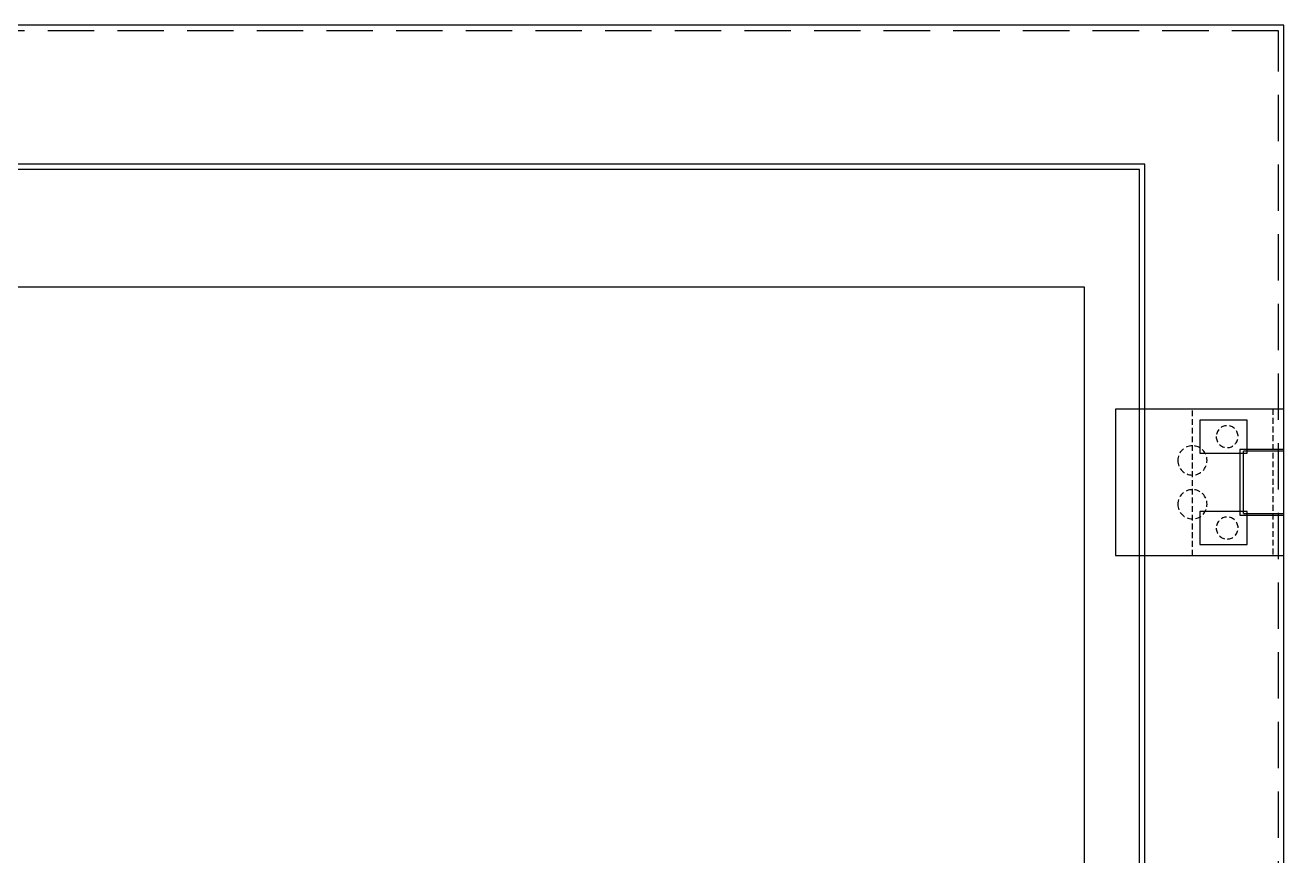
# Model space of a CAD drawing. Header units: millimetres. Extents: x 0 to 5806, y 0 to 4105.
# Drawn here: x 3487 to 3831.3, y 2866.9 to 3094 of the extents above; entities that cross this region are included whole.
import ezdxf

# ---------------------------------------------------------------- set-up
doc = ezdxf.new("R2010")
doc.units = ezdxf.units.MM
doc.linetypes.add('HIDDEN2', pattern=[4.7625, 3.175, -1.5875])
doc.linetypes.add('HIDDENX2', pattern=[19.05, 12.7, -6.35])

# ---------------------------------------------------------------- blocks, each defined once
blk = doc.blocks.new('HL044-1.3-C')
at = {"color": 1, "linetype": 'HIDDEN2', "ltscale": 0.5}
for p, q in [((-25, 40), (-25, 0)), ((-3, 0), (-3, 40))]:
    blk.add_line(p, q, dxfattribs=at)
at = {"color": 1}
for p, q in [((-12, 29), (0, 29)), ((-12, 11), (-12, 29)), ((-11, 28.5), (0, 28.5)), ((-11, 28.5), (-11, 11.5)), ((0, 11), (-12, 11)), ((0, 11.5), (-11, 11.5))]:
    blk.add_line(p, q, dxfattribs=at)
blk.add_lwpolyline([(-46, 40), (0, 40), (0, 0), (-46, 0)], close=True, dxfattribs=at)
at = {"color": 1, "linetype": 'HIDDEN2', "ltscale": 0.5}
for centre, radius in [((-15.5, 32.5), 3), ((-25, 26), 4), ((-25, 14), 4), ((-15.5, 7.5), 3)]:
    blk.add_circle(centre, radius, dxfattribs=at)

msp = doc.modelspace()

# ---------------------------------------------------------------- linework, layer by layer
at = {"color": 7}
for points in [[(3031.26, 1993.99), (3831.26, 1993.99), (3831.26, 3093.99), (3031.26, 3093.99)], [(3069.26, 2031.99), (3793.26, 2031.99), (3793.26, 3055.99), (3069.26, 3055.99)]]:
    msp.add_lwpolyline(points, close=True, dxfattribs=at)
at = {"color": 7, "linetype": 'HIDDENX2'}
msp.add_lwpolyline([(3032.76, 1995.49), (3829.76, 1995.49), (3829.76, 3092.49), (3032.76, 3092.49)], close=True, dxfattribs=at)
at = {"color": 3}
for points in [[(3070.76, 2033.49), (3791.76, 2033.49), (3791.76, 3054.49), (3070.76, 3054.49)], [(3085.76, 2065.59), (3776.76, 2065.59), (3776.76, 3022.39), (3085.76, 3022.39)]]:
    msp.add_lwpolyline(points, close=True, dxfattribs=at)
at = {"color": 2}
for points in [[(3808.26, 2976.99), (3821.26, 2976.99), (3821.26, 2985.99), (3808.26, 2985.99)], [(3808.26, 2951.99), (3821.26, 2951.99), (3821.26, 2960.99), (3808.26, 2960.99)]]:
    msp.add_lwpolyline(points, close=True, dxfattribs=at)

# ---------------------------------------------------------------- block references
at = {"color": 7, "xscale": -1, "rotation": 180}
msp.add_blockref('HL044-1.3-C', (3831.26, 2988.99), dxfattribs=at)

doc.saveas('drawing.dxf')
